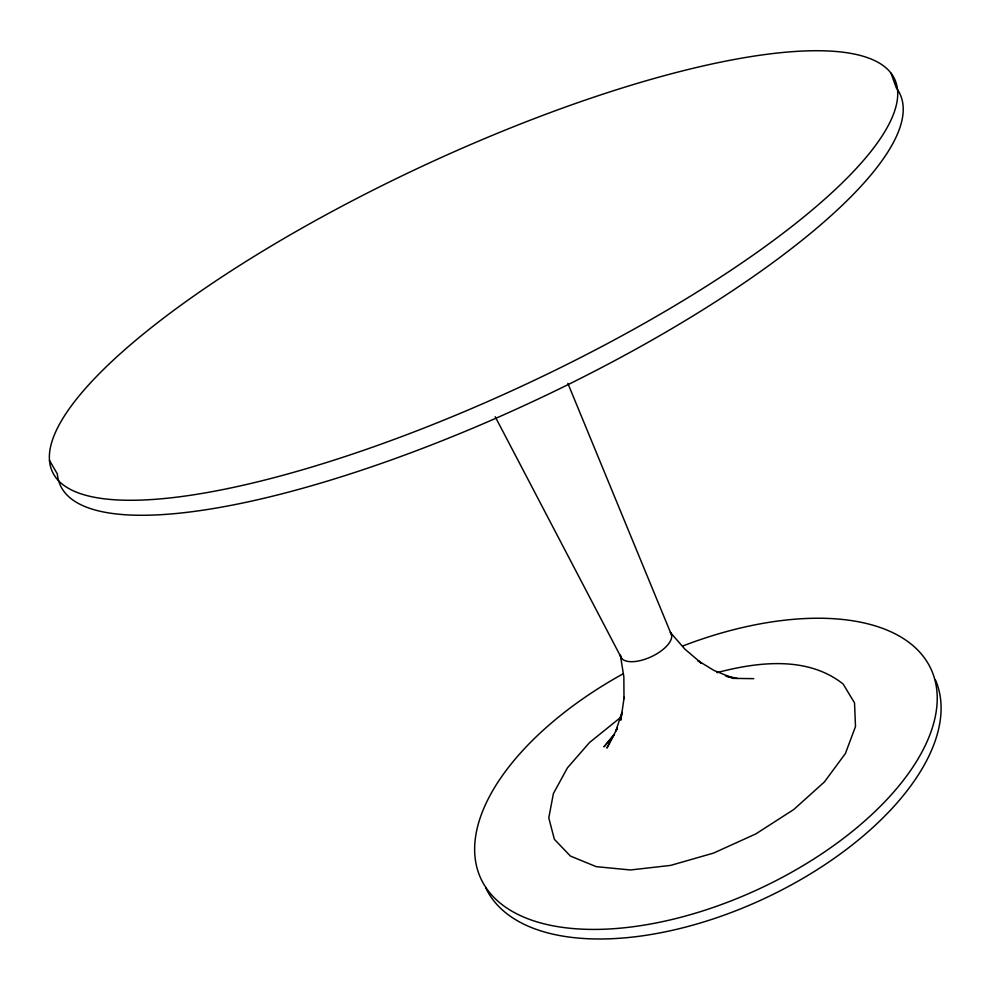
<?xml version="1.0" encoding="UTF-8"?>
<svg xmlns="http://www.w3.org/2000/svg" width="990" height="990" viewBox="0 0 990 990"><rect width="100%" height="100%" fill="white"/><g stroke="black" fill="none" stroke-linecap="round" stroke-linejoin="round"><path stroke-width="1.49" d="M624.183 697.294L620.792 720.163L621.93 712.429L615.879 730.966L617.302 728.269M617.451 728.009L606.882 748.069L614.023 734.543L603.937 746.844L614.456 734.654M620.854 717.243L589.57 742.475L567.431 767.856L553.41 793.51L548.782 817.889L554.363 839.285L570.364 856.041L596.203 866.646L630.395 869.975L670.564 865.409L713.555 853.083L755.816 833.914L793.794 809.498L824.41 781.939L845.386 753.538L855.496 726.536L854.531 702.888L843.158 684.053C807.667 655.813 757.944 661.778 716.97 672.643M732.922 678.36L753.761 678.657M725.435 675.885L737.315 678.422M726.722 676.418L732.464 677.902L714.038 670.49L698.049 660.726M698.012 660.825L701.588 663.35L684.845 649.106L670.341 632.375A27.745 12.474 -25 0 1 650.838 656.939A27.745 12.474 -25 0 1 620.371 655.145L623.861 676.888L623.985 698.693M49.5 460.437L57.333 473.913A463.184 123.564 -25 0 0 524.304 405.492A463.184 123.564 -25 0 0 896.334 87.937L891.012 73.161M495.21 416.716L621.547 658.202M567.864 383.378L671.678 635.345M682.952 645.926A248.267 126.77 -25 0 1 924.326 747.388A248.267 126.77 -25 0 1 544.809 924.016A248.267 126.77 -25 0 1 623.354 673.67M935.501 680.068A247.71 127.611 -25 0 1 762.461 899.427A247.71 127.611 -25 0 1 485.719 887.708M228.096 488.516A464.632 120.693 -25 0 0 895.876 106.858A464.632 120.693 -25 0 0 296.691 231.128A464.632 120.693 -25 0 0 228.096 488.516"/></g></svg>
